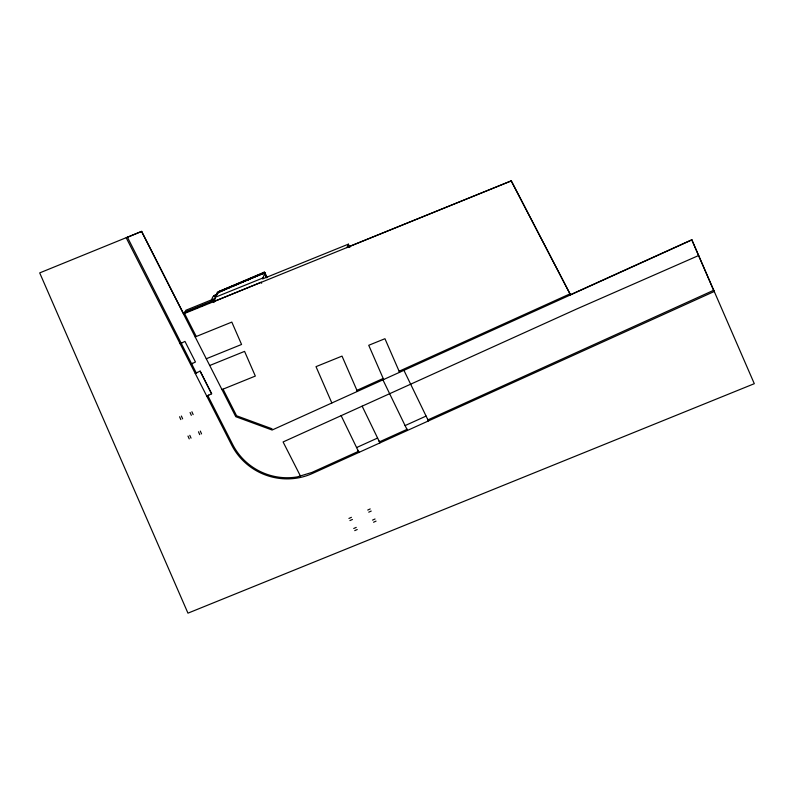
<?xml version="1.0" encoding="UTF-8"?>
<svg xmlns="http://www.w3.org/2000/svg" width="794" height="794" viewBox="0 0 794 794"><rect width="100%" height="100%" fill="white"/><g stroke="black" fill="none" stroke-linecap="round" stroke-linejoin="round"><path stroke-width="1.19" d="M127.397 237.158L196.277 372.962M141.689 231.372L126.226 237.833L231.65 445.007A61.178 59.61 22.2 0 0 312.439 473.462L714.143 291.537L691.792 239.758L754.3 383.691L187.96 613.157L39.7 272.898L141.689 231.372L183.732 313.997M184.863 312.707L185.856 310.265L215.303 298.336L214.311 300.777L208.643 303.07M211.125 300.896L212.802 296.797L217.109 294.564M217.05 293.998L213.794 295.954L217.219 294.594M213.467 301.74L261.196 282.198L261.653 283.26M266.834 277.831L264.362 272.153L218.489 291.676L218.519 292.351M218.191 292.688L263.181 273.255M218.29 292.897L218.628 291.964M218.469 292.817L218.489 291.676M233.228 286.287L233.664 285.562L233.327 286.495M248.522 280.034L248.78 279.389M262.913 273.9L263.261 272.967M233.307 286.058L264.025 272.977L264.005 272.302L266.079 277.076M266.198 277.027L264.362 272.153M511.237 181.092L570.519 294.882L511.336 180.843L183.454 313.898L184.069 312.399L214.072 300.241L217.377 292.142L265.007 272.848L262.526 278.952L348.368 244.165L349.817 247.48M346.948 247.659L348.368 244.165M698.66 255.519L576.801 308.945L283.091 441.96L300.479 476.142M713.786 290.237L427.936 419.887M217.05 294.256L213.794 295.954L214.32 296.112M214.112 295.954L217.219 294.336M182.094 342.7L180.109 343.723L184.962 341.41L195.453 362.014L190.6 364.327L192.575 363.305M197.22 372.436L195.245 373.458L200.167 371.106L211.631 393.804L206.777 396.117L208.753 395.094M351.414 517.331L348.923 518.452M370.222 508.934L367.731 510.056M352.427 519.455L349.936 520.566M371.235 511.058L368.744 512.17M356.228 527.395L353.727 528.506M375.036 518.998L372.535 520.11M357.231 529.509L354.739 530.63M376.048 521.112L373.547 522.234M356.933 390.35L383.194 378.46M399.114 371.245L569.983 293.859M569.983 294.931L691.792 239.758M691.693 240.006L272.124 430.03L235.768 416.691L141.59 231.61M356.585 447.558L377.597 438.04M405.089 425.594L426.09 416.076M358.431 451.369L311.933 472.43L297.293 476.896A60.007 58.468 22.2 0 1 232.692 444.511L207.81 395.62M379.443 441.851L406.935 429.405M264.223 272.481L218.707 291.855M219.65 291.864L224.206 289.929M227.62 288.48L229.893 287.507M215.283 297.274L262.923 277.979M187.126 311.784L198.45 307.199M200.723 306.276L206.38 303.983M347.047 247.41L511.336 180.843M195.185 336.934L231.818 322.096L241.565 344.467L206.281 358.759M209.715 365.508L244.572 351.385L255.331 376.068L221.973 389.586M272.054 428.79L236.592 415.778L223.045 389.149M193.141 414.607L191.9 411.758M201.547 433.901L200.306 431.053M191.324 415.341L190.084 412.493M199.731 434.636L198.49 431.787M182.64 418.865L181.389 416.016M191.036 438.159L189.796 435.311M180.824 419.599L179.583 416.751M189.23 438.893L187.989 436.045M184.526 313.461L196.257 336.507M200.098 371.145L211.631 393.804M403.928 370.332L428.442 420.929L427.539 418.895M382.926 379.85L407.441 430.447L406.538 428.403M362.143 406.161L379.939 442.893L379.046 440.859M341.142 415.669L358.938 452.411L358.034 450.367M399.581 372.297L384.941 338.71L368.734 345.281L383.651 379.512M357.399 391.402L342.016 356.109L316.012 366.649L331.842 402.975M265.007 272.848L266.973 277.344M213.566 301.492L214.023 302.554"/></g></svg>
